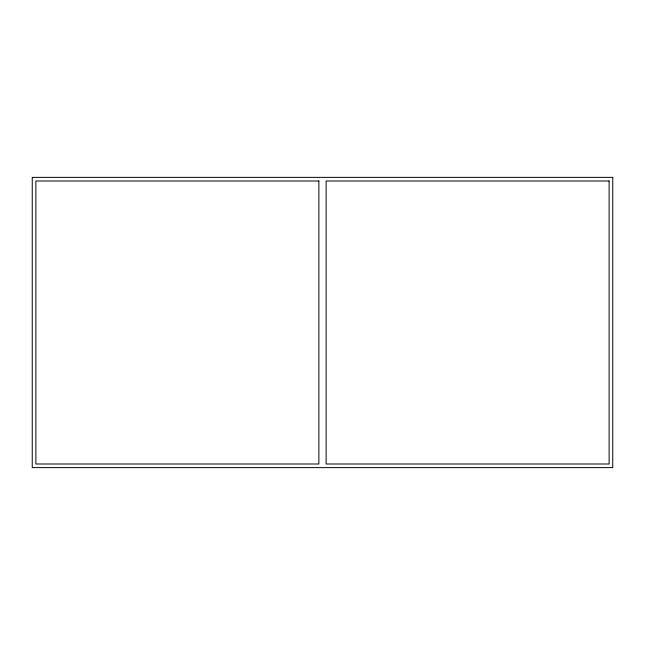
<?xml version="1.0" encoding="UTF-8"?>
<svg xmlns="http://www.w3.org/2000/svg" width="645" height="645" viewBox="0 0 645 645"><rect width="100%" height="100%" fill="white"/><g stroke="black" fill="none" stroke-linecap="round" stroke-linejoin="round"><path stroke-width="0.97" d="M612.75 177.375L32.25 177.375L32.25 467.625L612.75 467.625L612.75 177.375M318.872 181.003L35.878 181.003L35.878 463.997L318.872 463.997L318.872 181.003M609.122 181.003L326.128 181.003L326.128 463.997L609.122 463.997L609.122 181.003"/></g></svg>
